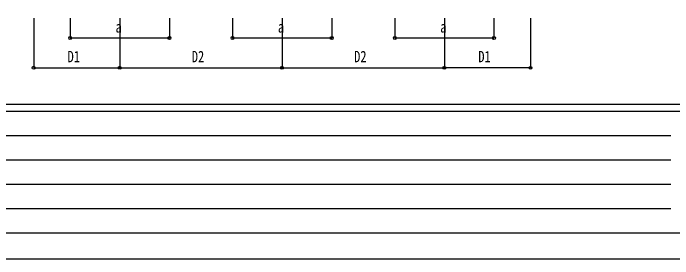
# Model space of a CAD drawing. Units: millimetres, scale not verified. Extents: x -14718 to 14718, y -10395 to 10395.
# Drawn here: x -11374 to -4722, y -10395 to -7918 of the extents above; entities that cross this region are included whole.
import ezdxf
from ezdxf.enums import TextEntityAlignment as Align

# ---------------------------------------------------------------- set-up
doc = ezdxf.new("R2010")
doc.units = ezdxf.units.MM
doc.header["$LTSCALE"] = 40
doc.layers.add('0-6_YKK_D', color=6, linetype='Continuous')
doc.layers.add('0-7_YKK_ZWAK', color=7, linetype='Continuous')
doc.styles.add('ＭＳ ゴシック', font='')
doc.styles.get('ＭＳ ゴシック').set_extended_font_data('MS Gothic')

msp = doc.modelspace()

# ---------------------------------------------------------------- linework, layer by layer
at = {"layer": '0-6_YKK_D'}
for p, q in [((-11167.43, -7967.5), (-11167.43, -8468.5)), ((-10799.43, -7967.5), (-10799.43, -8168.5)), ((-10299.43, -7967.5), (-10299.43, -8468.5)), ((-10299.43, -7967.5), (-10299.43, -8468.5)), ((-9799.43, -7967.5), (-9799.43, -8168.5)), ((-9162.43, -7967.5), (-9162.43, -8168.5)), ((-8662.43, -7967.5), (-8662.43, -8468.5)), ((-8662.43, -7967.5), (-8662.43, -8468.5)), ((-8162.43, -7967.5), (-8162.43, -8168.5)), ((-7525.43, -7967.5), (-7525.43, -8168.5)), ((-7025.43, -7967.5), (-7025.43, -8468.5)), ((-7025.43, -7967.5), (-7025.43, -8468.5)), ((-6525.43, -7967.5), (-6525.43, -8168.5)), ((-6157.43, -7967.5), (-6157.43, -8468.5)), ((-10799.43, -8167.5), (-9799.43, -8167.5)), ((-9162.43, -8167.5), (-8162.43, -8167.5)), ((-7525.43, -8167.5), (-6525.43, -8167.5)), ((-11167.43, -8467.5), (-10299.43, -8467.5)), ((-10299.43, -8467.5), (-8662.43, -8467.5)), ((-8662.43, -8467.5), (-7025.43, -8467.5)), ((-6157.43, -8467.5), (-7025.43, -8467.5))]:
    msp.add_line(p, q, dxfattribs=at)
for centre in [(-10799.43, -8167.5), (-9799.43, -8167.5), (-9162.43, -8167.5), (-8162.43, -8167.5), (-7525.43, -8167.5), (-6525.43, -8167.5), (-11167.43, -8467.5), (-10299.43, -8467.5), (-10299.43, -8467.5), (-8662.43, -8467.5), (-8662.43, -8467.5), (-7025.43, -8467.5), (-7025.43, -8467.5), (-6157.43, -8467.5)]:
    msp.add_circle(centre, 14.88, dxfattribs=at)
at = {"layer": '0-7_YKK_ZWAK'}
for p, q in [((13632.57, -8837.5), (-13667.43, -8837.5)), ((-4567.43, -8907.5), (-13667.43, -8907.5)), ((-13518.68, -9152.5), (-4742.43, -9152.5)), ((-13518.68, -9397.5), (-4742.43, -9397.5)), ((-13518.68, -9642.5), (-4742.43, -9642.5)), ((-13518.68, -9887.5), (-4742.43, -9887.5)), ((-13667.43, -10132.5), (-4567.43, -10132.5))]:
    msp.add_line(p, q, dxfattribs=at)
msp.add_lwpolyline([(-14717.5, -10395), (14717.5, -10395), (14717.5, 10395), (-14717.5, 10395)], close=True, dxfattribs=at)

# ---------------------------------------------------------------- texts
at = {"layer": '0-6_YKK_D', "style": 'ＭＳ ゴシック', "width": 0.8}
for s, p in [('a', (-10341.43, -8147.5)), ('a', (-8704.43, -8147.5)), ('a', (-7067.43, -8147.5)), ('D1', (-10825.83, -8447.5)), ('D2', (-9573.33, -8447.5)), ('D2', (-7936.33, -8447.5)), ('D1', (-6683.83, -8447.5))]:
    msp.add_text(s, height=115.5, dxfattribs=at).set_placement(p, align=Align.BOTTOM_LEFT)

doc.saveas('drawing.dxf')
